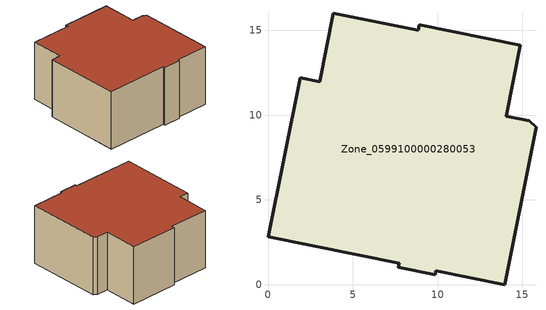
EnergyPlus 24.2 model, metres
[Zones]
Zone_0599100000280053
 floor ground (C_G): 7.69,1.04 7.74,1.27 0,2.82 1.9,12.21 3.05,11.98 3.86,16.01 8.85,15.01 8.91,15.34 14.87,14.12 14.05,9.93 15.42,9.66 15.8,9.29 13.96,0 9.9,0.83 9.85,0.6 z0
 wall outside (C_F): 7.74,1.27 7.69,1.04 9.85,0.6 9.9,0.83 13.96,0 15.8,9.29 15.42,9.66 14.05,9.93 14.87,14.12 8.91,15.34 8.85,15.01 3.86,16.01 3.05,11.98 1.9,12.21 0,2.82 7.74,1.27 z0:7.36
 roof outside (C_R): 15.8,9.29 15.42,9.66 14.05,9.93 14.87,14.12 8.91,15.34 8.85,15.01 3.86,16.01 3.05,11.98 1.9,12.21 0,2.82 7.74,1.27 7.69,1.04 9.85,0.6 9.9,0.83 13.96,0 z7.36
[BUILDING]
Pand.0599100000280053: North Axis=0; Terrain=City; Loads Convergence Tolerance Value=0.04; Temperature Convergence Tolerance Value=0.4; Solar Distribution=FullExterior; Maximum Number of Warmup Days=25; Minimum Number of Warmup Days=1
[Site:Location]
Rotterdam.The.Hague.AP_ZH_NLD Design_Conditions: Latitude=51.96; Longitude=4.45; Time Zone=1; Elevation=-4.5
[SITE:GROUNDTEMPERATURE:BUILDINGSURFACE]
18, 18, 18, 18, 18, 18, 18, 18, 18, 18, 18, 18
[MATERIAL] Thermal Absorptance=0.9; Solar Absorptance=0.7; Visible Absorptance=0.7
Name | Roughness | Thickness | Conductivity | Density | Specific Heat
G.D.1965 | MediumSmooth | 0.15 | 1 | 540 | 1210
F.D.1965 | Rough | 0.3 | 0.857143 | 1920 | 840
R.D.1965 | MediumRough | 0.2 | 0.08 | 1500 | 1000
[CONSTRUCTION]
C_G: G.D.1965
C_F: F.D.1965
C_R: R.D.1965
[ZONE]
Zone_0599100000280053: Type=1; Multiplier=1; Ceiling Height=Autocalculate; Volume=Autocalculate; Floor Area=autocalculate; Part of Total Floor Area=Yes
[ZONEINFILTRATION:DESIGNFLOWRATE]
Infil_Zone_0599100000280053: Zone or ZoneList or Space or SpaceList=Zone_0599100000280053; Schedule=AlwaysOn; Design Flow Rate Calculation Method=Flow/Area; Flow Rate per Floor Area=0.0042; Constant Term Coefficient=1; Temperature Term Coefficient=0; Velocity Term Coefficient=0; Velocity Squared Term Coefficient=0
[HVACTEMPLATE:ZONE:IDEALLOADSAIRSYSTEM]
Zone_0599100000280053: Maximum Heating Supply Air Temperature=50; Minimum Cooling Supply Air Temperature=13; Maximum Heating Supply Air Humidity Ratio=0.0156; Minimum Cooling Supply Air Humidity Ratio=0.0077; Heating Limit=NoLimit; Cooling Limit=NoLimit; Dehumidification Control Type=ConstantSensibleHeatRatio; Cooling Sensible Heat Ratio=0.7; Dehumidification Setpoint=60; Humidification Control Type=None; Humidification Setpoint=30; Outdoor Air Method=None; Outdoor Air Flow Rate per Person=0.00944; Outdoor Air Flow Rate per Zone Floor Area=0; Outdoor Air Flow Rate per Zone=0; Demand Controlled Ventilation Type=None; Outdoor Air Economizer Type=NoEconomizer; Heat Recovery Type=None; Sensible Heat Recovery Effectiveness=0.7; Latent Heat Recovery Effectiveness=0.65
[ZONECONTROL:THERMOSTAT]
ThermostatControl_Zone_0599100000280053: Zone or ZoneList=Zone_0599100000280053; Control Type Schedule=DualSetpointControlType; Control 1=Thermostat_Zone_0599100000280053; Temperature Difference Between Cutout And Setpoint=0
[THERMOSTATSETPOINT:DUALSETPOINT]
Thermostat_Zone_0599100000280053: Heating Setpoint Temperature Schedule=HeatingSetpoint_Zone_0599100000280053; Cooling Setpoint Temperature Schedule=CoolingSetpoint_Zone_0599100000280053
[SCHEDULE:COMPACT]
HeatingSetpoint_Zone_0599100000280053: Through: 12/31, For: AllDays, Until: 24:00, 21
CoolingSetpoint_Zone_0599100000280053: Through: 12/31, For: AllDays, Until: 24:00, 24
DualSetpointControlType: Through: 12/31, For: AllDays, Until: 24:00, 4
AlwaysOn: Through: 12/31, For: AllDays, Until: 24:00, 1
